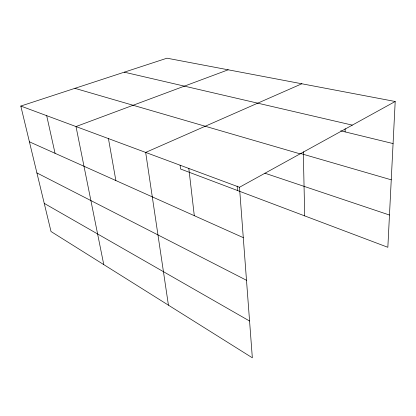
<?xml version="1.0" encoding="UTF-8"?>
<svg xmlns="http://www.w3.org/2000/svg" width="416" height="416" viewBox="0 0 416 416"><rect width="100%" height="100%" fill="white"/><g stroke="black" fill="none" stroke-linecap="round" stroke-linejoin="round"><path stroke-width="0.62" d="M345.114 131.888L345.15 128.679M20.8 106.054L239.486 187.262L252.34 357.807L51.022 231.52L20.8 106.054L166.988 58.193L395.2 101.494L387.847 247.296L180.56 169.01L180.097 165.235M239.486 187.262L395.2 101.494M301.834 83.777L145.668 152.422L168.433 305.172M228.186 69.805L76.008 126.552L103.771 264.612M124.275 72.176L352.29 125.128M340.74 130.822L393.078 143.572M300.279 153.416L391.248 179.821M74.911 88.338L300.123 153.863M264.888 173.196L389.475 215.03M29.416 141.82L243.282 237.64M36.904 172.921L246.496 280.275M44.242 203.382L249.569 321.022M46.686 115.664L55.058 153.312M108.441 138.601L115.872 180.56M188.833 168.454L194.298 215.696M237.167 186.087L237.51 190.518M303.306 151.741L304.699 215.894"/></g></svg>
